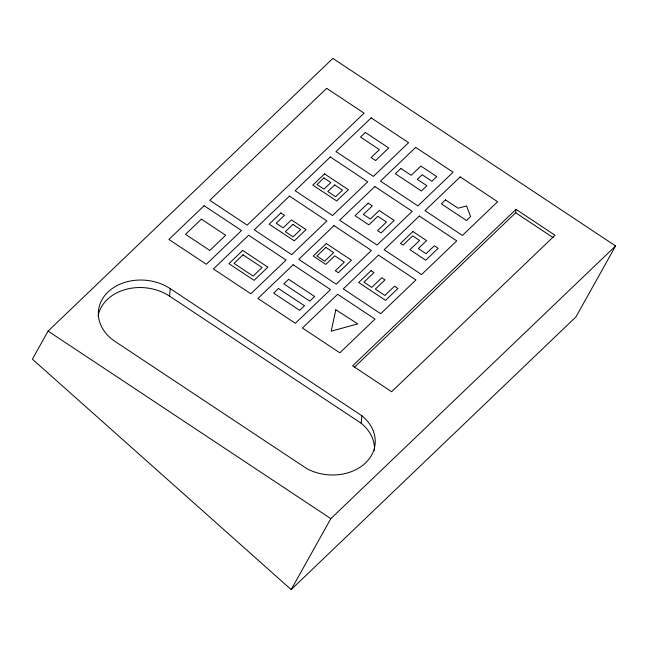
<?xml version="1.0" encoding="UTF-8"?>
<svg xmlns="http://www.w3.org/2000/svg" width="648" height="648" viewBox="0 0 648 648"><rect width="100%" height="100%" fill="white"/><g stroke="black" fill="none" stroke-linecap="round" stroke-linejoin="round"><path stroke-width="0.97" d="M374.479 450.506A44.639 35.13 5.4 0 0 361.203 423.274L169.533 296.144L170.238 288.644A44.396 34.935 5.4 0 0 107.965 292.046A44.396 34.935 5.4 0 0 115.077 341.464L306.747 468.601A44.639 35.13 5.4 0 0 365.553 462.899A44.639 35.13 5.4 0 0 361.908 415.773L170.238 288.644M361.203 423.274L361.908 415.773M354.464 367.165L515.687 212.763L516.01 209.361L555.036 235.248L391.627 391.732L352.593 365.845L516.01 209.361M48.09 331.104L32.4 359.178L291.179 589.599L575.942 316.896L615.6 245.94L332.861 58.401L48.09 331.104L330.836 518.643L615.6 245.94M291.179 589.599L330.836 518.643M515.687 212.763L553.052 237.549M98.123 315.827A44.396 34.935 5.4 0 1 169.533 296.144M335.81 309.785L331.201 331.193L357.777 323.887L335.81 309.785M204.112 205.708L168.901 239.436L206.315 264.254L241.534 230.534L204.112 205.708M326.673 88.347L209.75 200.313L247.172 225.131L364.095 113.165L326.673 88.347M201.39 219.154L185.531 234.341L209.814 250.452L225.674 235.264L201.39 219.154M248.621 235.232L213.403 268.961L250.825 293.779L286.043 260.05L248.621 235.232M289.478 196.109L254.259 229.838L291.673 254.656L326.892 220.928L289.478 196.109M330.326 156.986L295.107 190.715L332.529 215.533L367.748 181.804L330.326 156.986M371.183 117.863L335.964 151.592L373.386 176.41L408.596 142.682L371.183 117.863M280.876 212.933L269.155 224.159L294.305 240.837L306.026 229.619L291.406 219.915L283.136 227.845L276.194 223.236L284.472 215.314L280.876 212.933M365.334 132.443L360.507 137.068L379.347 149.631L371.077 157.553L375.646 160.526L388.751 147.979L365.334 132.443M242.716 250.46L228.93 263.663L254.081 280.341L267.867 267.138L242.716 250.46M324.526 173.883L312.798 185.109L336.66 200.929L348.381 189.702L324.526 173.883M243.008 254.842L234.049 263.42L253.125 276.08L262.092 267.494L243.008 254.842M323.903 177.949L317.01 184.559L323.951 189.159L330.845 182.558L323.903 177.949M292.912 224.419L285.322 231.676L293.131 236.86L300.713 229.595L292.912 224.419M334.7 184.939L327.807 191.549L335.615 196.725L342.509 190.123L334.7 184.939M293.131 264.757L257.912 298.477L295.326 323.295L330.545 289.575L293.131 264.757M333.979 225.634L298.769 259.354L336.182 284.172L371.401 250.452L333.979 225.634M374.836 186.511L339.617 220.231L377.039 245.049L412.25 211.329L374.836 186.511M415.692 147.388L380.473 181.108L417.887 205.926L453.106 172.206L415.692 147.388M400.869 168.448L395.353 173.729L421.37 190.99L426.886 185.709L417.304 179.35L422.132 174.725L431.949 181.246L436.776 176.621L420.884 166.082L411.229 175.325L400.869 168.448M278.486 288.506L273.659 293.131L299.684 310.384L304.503 305.767L278.486 288.506M288.611 279.256L283.792 283.873L309.809 301.134L314.636 296.509L288.611 279.256M368.137 203.164L355.039 215.711L368.85 224.872L377.816 216.286L386.483 222.037L377.525 230.623L381.056 232.964L394.154 220.425L379.226 210.519L370.3 219.065L363.358 214.464L372.284 205.918L368.137 203.164M326.3 243.518L313.203 256.065L325.782 264.408L334.749 255.822L344.282 262.148L335.324 270.734L338.353 272.743L351.459 260.204L326.3 243.518M325.855 247.431L316.888 256.017L324.697 261.193L333.663 252.615L325.855 247.431M337.632 294.273L302.422 328.001L339.836 352.82L375.054 319.091L337.632 294.273M378.489 255.15L343.27 288.878L380.692 313.697L415.911 279.968L378.489 255.15M419.345 216.027L384.126 249.755L421.54 274.574L456.759 240.845L419.345 216.027M460.193 176.904L424.975 210.632L462.397 235.451L497.615 201.722L460.193 176.904M371.069 270.637L358.66 282.52L385.544 300.356L397.953 288.473L394.535 286.205L384.888 295.448L375.346 289.121L385.001 279.871L381.81 277.765L371.774 287.38L363.965 282.204L374.009 272.589L371.069 270.637M445.476 199.876L441.337 203.837L466.487 220.523L470.626 216.562L466.592 205.943L458.047 208.219L445.476 199.876M412.914 231.555L400.496 243.437L403.024 245.114L412.679 235.872L419.62 240.473L409.965 249.715L425.76 260.196L438.17 248.306L434.371 245.786L426.092 253.708L418.292 248.532L426.562 240.611L412.914 231.555"/></g></svg>
